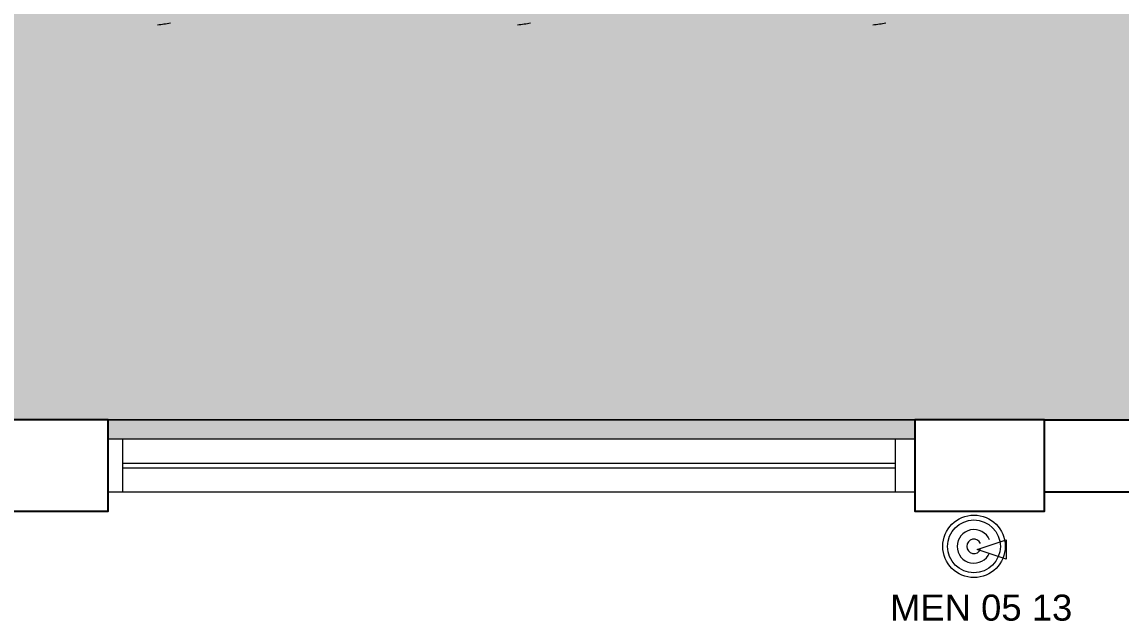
# Model space of a CAD drawing. Header units: millimetres. Extents: x -59 to 47, y 152 to 919.
# Drawn here: x 20.916 to 24.35, y 456.503 to 458.375 of the extents above; entities that cross this region are included whole.
import ezdxf

# ---------------------------------------------------------------- set-up
doc = ezdxf.new("R2010")
doc.units = ezdxf.units.MM
for name, color, linetype in [('PDF_014405$BL', 7, 'Continuous'), ('PDF_014405$FI', 7, 'Continuous'), ('PDF_014405$FT-FIXFIT', 7, 'Continuous'), ('PDF_014405$WA-COL', 7, 'Continuous'), ('PDF_014405$WA-EXT', 7, 'Continuous'), ('PDF_014405$WN', 7, 'Continuous'), ('PDF_Text', 7, 'Continuous')]:
    doc.layers.add(name, color=color, linetype=linetype)
doc.layers.add('PDF_014405$HL-TMP', color=7, linetype='Continuous', true_color=0xe6db59)
doc.styles.add('PDF ArialMT', font='arial.ttf')

msp = doc.modelspace()

# ---------------------------------------------------------------- linework, layer by layer
at = {"layer": 'PDF_014405$BL', "lineweight": 9}
for points in [[(23.7054, 457.0719), (21.1857, 457.0719)], [(21.1857, 456.9069), (23.7054, 456.9069)]]:
    msp.add_lwpolyline(points, dxfattribs=at)
at = {"layer": 'PDF_014405$FI', "lineweight": 9}
msp.add_lwpolyline([(23.9904, 456.6969), (23.9004, 456.7269), (23.9904, 456.7569)], close=True, dxfattribs=at)
for radius in [0.0975, 0.0825]:
    msp.add_circle((23.8903, 456.7365), radius, dxfattribs=at)
for radius, start, end in [(0.0525, 22.7692, 337.2308), (0.0225, 22.7697, 337.2303)]:
    msp.add_arc((23.8903, 456.7365), radius, start, end, dxfattribs=at)
at = {"layer": 'PDF_014405$FT-FIXFIT', "lineweight": 0}
for centre in [(21.2954, 458.7765), (22.4204, 458.7765), (23.5303, 458.7765)]:
    msp.add_arc(centre, 0.4125, 276.1361, 281.8652, dxfattribs=at)
at = {"layer": 'PDF_014405$HL-TMP', "color": 54, "lineweight": 0, "true_color": 0x999900}
msp.add_lwpolyline([(23.7054, 457.1319), (17.9909, 457.1319), (23.7054, 457.1319)], dxfattribs=at)
at = {"layer": 'PDF_014405$HL-TMP', "color": 54, "true_color": 0x999900, "transparency": 33554559}
for points in [[(29.8699, 461.8115), (17.9909, 461.8115), (29.8699, 457.1319)], [(17.9909, 461.8115), (29.8699, 457.1319), (17.9909, 457.1319)], [(17.9909, 457.1319), (23.7054, 457.1319), (23.7054, 457.1319)], [(23.7054, 457.1319), (23.7054, 457.1319), (17.9909, 457.1319)], [(23.7054, 457.1319), (17.9909, 457.1319), (27.0351, 457.1319)], [(23.7054, 457.1319), (21.1857, 457.1319), (23.7054, 457.0719)], [(21.1857, 457.1319), (23.7054, 457.0719), (21.1857, 457.0719)]]:
    msp.add_solid(points, dxfattribs=at)
at = {"layer": 'PDF_014405$WA-COL', "lineweight": 25}
for points in [[(20.7807, 457.1319), (20.7807, 456.8469), (21.1857, 456.8469), (21.1857, 457.1319)], [(23.7054, 457.1319), (23.7054, 456.8469), (24.1104, 456.8469), (24.1104, 457.1319)]]:
    msp.add_lwpolyline(points, close=True, dxfattribs=at)
at = {"layer": 'PDF_014405$WA-EXT', "lineweight": 25}
for points in [[(24.1104, 457.1319), (26.6302, 457.1319)], [(24.1104, 456.9069), (26.6302, 456.9069)]]:
    msp.add_lwpolyline(points, dxfattribs=at)
at = {"layer": 'PDF_014405$WN', "lineweight": 0}
for points in [[(21.1857, 457.0719), (21.1857, 456.9069)], [(21.2306, 457.0719), (21.2306, 456.9069)], [(23.6454, 456.9069), (23.6454, 457.0719)], [(23.7054, 456.9069), (23.7054, 457.0719)], [(21.2306, 456.9969), (23.6454, 456.9969)], [(21.2306, 456.9819), (23.6454, 456.9819)]]:
    msp.add_lwpolyline(points, dxfattribs=at)

# ---------------------------------------------------------------- texts
at = {"layer": 'PDF_Text', "insert": (23.6278, 456.5445), "char_height": 0.08151, "attachment_point": 4, "style": 'PDF ArialMT'}
msp.add_mtext('MEN 05 13', dxfattribs=at)

doc.saveas('drawing.dxf')
